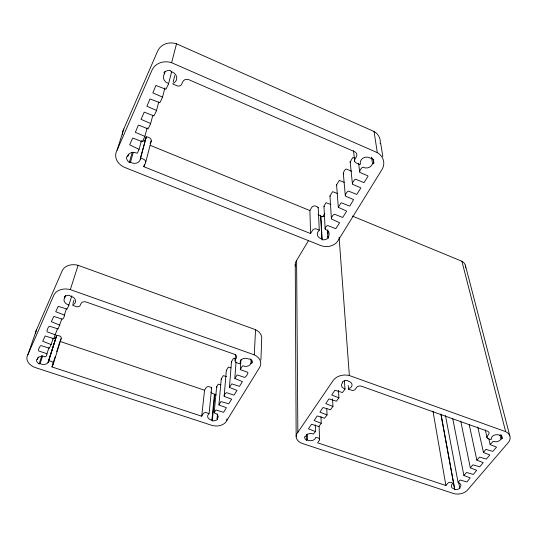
<?xml version="1.0" encoding="UTF-8"?>
<svg xmlns="http://www.w3.org/2000/svg" width="537" height="537" viewBox="0 0 537 537"><rect width="100%" height="100%" fill="white"/><g stroke="black" fill="none" stroke-linecap="round" stroke-linejoin="round"><path stroke-width="0.81" d="M56.21 336.974L48.082 362.462L56.654 335.249L59.285 335.826A2.913 2.121 12.1 0 1 61.137 338.713L53.197 364.214L51.955 366.919L201.697 416.209L203.181 413.732A2.806 2 3.4 0 1 206.852 412.765L209.041 413.826A5.222 3.725 3 0 0 207.906 417.538A5.222 3.725 3 0 0 211.914 420.122L212.31 420.84A6.155 4.39 3 0 0 217.485 419.491L217.78 416.235M260.895 360.072L261.66 341.123M254.296 354.85L255.545 329.698L78.1 265.312A13.875 10.606 13.7 0 0 62.124 270.896L36.697 329.403L27.837 354.796A12.371 8.827 12.1 0 0 35.489 367.623L211.484 425.237A11.398 8.129 2.9 0 0 226.802 420.545L259.559 367.556A13.237 9.894 1.9 0 0 254.296 354.85L70.313 289.611A14.385 10.787 13.1 0 0 53.787 295.31L27.837 354.796M236.045 361.951L234.823 378.451L237.186 374.9L244.563 377.417C245.617 377.645 248.779 372.879 247.711 372.269L240.328 369.644L242.375 365.952L242.872 365.825A5.437 4.068 2 0 0 250.927 363.26L251.974 362.978L252.101 360.535M250.927 363.26L251.148 359.186M141.459 140.721L139.063 149.38L137.418 153.018L136.807 153.146A6.471 5.424 16.5 0 0 127.638 156.582L126.443 156.952A7.625 6.39 16.5 0 0 129.316 162.523L130.504 162.154A6.471 5.424 16.5 0 0 136.975 162.926A6.471 5.424 16.5 0 0 140.365 158.475L140.902 158.14L143.48 159.174A3.45 2.893 15.6 0 1 145.46 163.1L143.815 166.698L310.581 233.575L312.521 230.319A3.195 2.645 -2.1 0 1 316.81 229.084L319.106 230.017L319.166 230.534A5.947 4.92 -2.8 0 0 317.515 235.387A5.947 4.92 -2.8 0 0 321.811 238.831L322.193 239.777A7.008 5.793 -2.8 0 0 328.221 238.045L328.127 236.401M140.365 158.475L146.198 136.888L146.695 136.666L149.165 137.68A3.316 2.826 16.7 0 1 151.058 141.513L150.098 143.621M240.308 369.369L240.959 359.548M319.273 230.245L318.213 207.544A5.732 4.82 -2.8 0 0 317.884 207.846M235.092 360.34L235.521 354.527M226.802 420.545L226.929 418.92M217.485 419.491L217.089 418.773A5.222 3.725 3 0 0 214.417 412.96L214.176 412.604L215.975 409.986L223.607 412.309L226.399 407.684L218.948 405.012L220.855 401.548L228.722 403.811L231.669 399.172L224.352 396.46C223.332 395.789 225.701 392.507 226.621 392.708L233.991 395.145L237.018 390.433L229.433 387.439L231.487 361.696L233.501 358.36L235.441 358.85M224.157 396.091L226.339 370.362L228.353 367.053L231.017 367.825M53.183 338.243L51.149 344.546L42.712 341.257L45.135 335.974L53.781 338.625L57.479 328.684M217.089 418.773L217.532 413.899M218.921 404.757L221.251 378.921L223.271 375.638L226.654 376.679M212.31 420.84L214.827 394.816L214.438 394.104A5.055 3.685 3.3 0 1 210.826 392.01M214.182 412.591L216.653 386.66L218.23 384.13L220.841 384.888M211.914 420.122L214.438 394.104M209.094 413.631L211.652 387.902A5.055 3.685 3.3 0 0 211.216 388.285M201.697 416.209L204.563 390.224L206 387.774A2.719 1.98 3.6 0 1 209.558 386.821L211.712 387.647M152.884 115.173L150.541 123.886L150.32 123.356L141.043 119.342L144.205 112.146L153.897 115.925L156.435 110.817L156.207 110.273L146.91 106.266L149.984 98.942L159.845 102.721L162.422 97.519L162.194 96.969L152.817 92.847L155.938 85.477L165.893 89.283L168.531 83.947L168.256 83.389A6.8 6.028 20.3 0 1 164.476 73.811L163.926 72.609A8.015 7.102 20.3 0 1 170.544 70.475L171.095 71.676A6.8 6.028 20.3 0 1 176.666 77.18A6.8 6.028 20.3 0 1 173.028 83.309L173.001 84.067L176.968 85.779A3.618 3.215 19 0 0 181.62 84.289L182.781 81.758A4.813 4.289 18 0 1 189.004 79.765L354.454 151.609A4.491 3.913 -6.9 0 1 356.313 156.858L354.957 159.14A3.356 2.913 -7.4 0 0 356.346 163.04L359.871 164.557L360.468 164.161A6.249 5.41 -8.3 0 1 363.267 158.053A6.249 5.41 -8.3 0 1 370.604 158.334L371.839 157.965A7.37 6.377 -8.3 0 1 373.732 163.476L372.51 163.845A6.249 5.41 -8.3 0 1 363.032 167.202C362.005 166.645 358.79 171.639 359.844 172.39L367.825 175.814L368.026 176.284L363.992 182.654L355.695 179.251C354.514 179.029 351.594 183.607 352.614 184.352L360.555 187.708L360.75 188.178L356.776 194.441L348.533 191.098C347.352 190.87 344.479 195.455 345.499 196.119L353.588 199.596L349.936 205.859L349.392 206.047L341.19 202.731L338.29 207.248L336.592 184.782L339.324 180.405L344.19 182.345M315.293 424.868L315.481 431.56L308.446 428.841L311.527 424.25L318.803 426.532L321.227 423.304L314.158 420.545L317.192 415.94L324.59 418.209L327.04 414.94L319.945 412.134L322.992 407.489L330.45 409.771L332.94 406.455L325.805 403.616L328.899 398.904L336.397 401.22L338.914 397.863L331.752 394.977L334.866 390.224L342.458 392.554L344.996 389.117L344.808 388.754A5.296 3.9 -3.8 0 1 342.713 382.68L342.384 381.921A6.243 4.591 -3.8 0 1 347.808 380.498L348.13 381.263A5.296 3.9 -3.8 0 1 352.044 384.727A5.296 3.9 -3.8 0 1 348.614 388.667L348.52 389.157L351.507 390.218A2.833 2.074 -4.1 0 0 355.319 389.224L356.467 387.593A3.772 2.766 -4.5 0 1 361.569 386.264L487.428 431.171A3.638 2.517 -9.9 0 1 488.536 434.581L487.281 436.078A2.719 1.879 -10 0 0 488.113 438.615L490.825 439.575L491.335 439.273A5.075 3.491 -10.3 0 1 494.02 435.299A5.075 3.491 -10.3 0 1 499.88 435.42L500.893 435.165A5.981 4.115 -10.3 0 1 502.028 438.749L501.014 438.998A5.075 3.491 -10.3 0 1 493.174 441.28L490.086 444.582L496.55 447.14L492.791 451.402L485.938 449.335L483.421 452.516L489.858 454.94L486.388 459.088L479.541 457.068L476.809 460.135L483.213 462.646L479.803 466.807L472.99 464.82L470.298 467.848L476.675 470.318L473.312 474.433L466.559 472.466L463.867 475.46L470.217 477.896L466.895 481.957L460.175 480.018L458.061 482.32L445.482 415.557M53.197 364.214A3.014 2.155 11.6 0 0 51.257 361.287L48.511 360.77A5.652 4.034 12 0 1 45.806 364.14A5.652 4.034 12 0 1 40.134 363.603L39.12 363.891A6.659 4.752 12 0 1 36.335 359.743L37.348 359.461A5.652 4.034 12 0 1 45.135 356.83C45.987 357.293 47.592 353.95 46.625 353.614L38.765 350.997C37.711 350.762 39.819 345.318 41.161 345.58L49.283 348.244L51.163 344.492M55.479 334.927L47.249 331.846C46.216 331.551 48.377 325.986 49.719 326.268L58.117 328.966L61.842 318.985M59.869 325.187L51.324 321.643L53.821 316.38L62.131 319.173C63.534 319.314 65.017 315.347 64.044 314.917L55.72 311.708L58.258 306.365L67.085 309.131L68.837 305.271L71.83 295.773M231.487 361.696L231.675 362.059M234.823 378.451L242.422 381.599L239.468 386.318L231.776 383.854L229.467 387.305M173.229 81.772L174.753 75.556M139.076 149.346L129.659 144.836L132.733 138.036L142.298 141.681L144.755 136.74L144.527 136.217L135.351 132.35L138.257 125.369L138.815 125.168L148.051 128.914L150.568 123.812M168.524 83.967L171.618 71.777M68.843 305.258L68.588 304.868A5.894 4.424 13 0 1 64.776 297.834L64.232 296.954A6.947 5.216 13 0 1 69.83 295.337L70.367 296.216A5.894 4.424 13 0 1 75.489 300.23A5.894 4.424 13 0 1 72.683 304.768L72.703 305.331L76.227 306.567A3.141 2.356 12.5 0 0 80.161 305.439L81.02 303.559A4.182 3.148 12.1 0 1 86.282 302.049L234.32 354.232A3.907 2.933 2.8 0 1 236.32 358.145L235.293 359.864A2.92 2.182 2.4 0 0 236.783 362.77L239.965 363.878L240.435 363.522A5.437 4.068 2 0 1 242.456 358.991A5.437 4.068 2 0 1 248.873 359.152L249.92 358.87A6.404 4.793 2 0 1 251.974 362.978M140.278 159.267L146.084 137.767M143.815 166.698L144.44 164.288M162.422 97.519L164.893 87.974M145.648 162.51L151.233 140.936M374.041 131.491L377.31 152.642A15.231 13.17 -8.5 0 1 381.921 169.658L338.726 239.522A12.982 10.713 -3.1 0 1 320.79 245.55L124.839 167.477A14.17 11.861 16.9 0 1 117.073 150.239L151.958 70.266A16.593 14.7 20.7 0 1 171.612 62.701L176.498 43.806L374.041 131.491A14.653 12.854 -8.9 0 1 380.176 143.614M156.435 110.817L158.784 101.902M164.476 73.811L165.121 71.408M144.755 136.74L147.172 127.88M338.276 207.282L346.378 210.967L346.526 211.43L342.693 217.472L334.538 214.243C333.323 214.088 330.557 218.337 331.598 219.103L339.606 222.741L335.813 228.715L327.704 225.54C326.563 225.466 324.247 228.601 325.409 229.413A5.947 4.92 -2.8 0 1 327.845 237.099L328.221 238.045M130.504 162.154L133.25 152.568M129.316 162.523L132.31 152.132M127.638 156.582L128.343 154.2M48.478 361.381L56.6 335.914M72.972 303.452L73.952 300.297M51.955 366.919L55.19 356.541M56.687 351.748L59.674 342.176M64.306 315.333L66.333 308.95M117.073 150.239L123.812 128.947L157.63 51.143A15.935 14.271 22.5 0 1 176.498 43.806M70.313 289.611L78.1 265.312M64.776 297.834L65.548 295.464M46.9 353.984L48.941 347.667M40.134 363.603L42.678 355.877M39.12 363.891L41.933 355.387M37.348 359.461L38.147 357.071M221.251 378.921L221.445 379.276M226.339 370.362L226.527 370.725M354.829 158.113L352.796 157.536L350.137 161.973L350.332 162.436M61.137 338.713L59.922 341.378L204.563 390.224M216.653 386.66L216.861 387.023A5.055 3.685 3.3 0 1 217.163 387.103M337.498 193.542L332.611 191.649L329.94 195.971L330.141 196.408M336.592 184.782L336.766 185.258M351.755 171.31L346.419 169.027C345.11 168.826 342.559 173.276 343.499 173.934M331.396 218.66L329.96 195.945M310.581 233.575L309.896 210.564L311.762 207.376A3.081 2.591 -2.1 0 1 315.897 206.168L318.273 207.369M295.585 266.285A8.834 7.142 -1.2 0 1 296.599 260.505L308.48 240.623M322.791 216.673L324.328 214.102A10.176 8.505 -3.9 0 1 324.791 213.411M315.481 431.56L313.339 434.037A5.081 3.584 -1.9 0 0 305.674 436.346L304.687 436.594A5.988 4.229 -1.9 0 0 306.439 440.206L307.426 439.957A5.081 3.584 -1.9 0 0 312.521 440.407A5.081 3.584 -1.9 0 0 315.655 437.474L318.079 437.897A2.719 1.913 -2.2 0 1 319.287 440.447L317.629 442.81L445.898 485.522L447.724 483.34A2.604 1.745 -7.7 0 1 451.288 482.481L453.074 483.428A4.86 3.242 -7.9 0 0 451.362 486.67A4.86 3.242 -7.9 0 0 454.571 488.932L454.805 489.556A5.726 3.819 -7.9 0 0 459.82 488.355L458.732 482.595M297.86 432.305L333.148 380.532A12.915 9.512 -3.7 0 1 349.352 375.544L505.653 431.647A12.364 8.491 -10.3 0 1 508.156 442.723L468.21 489.254A10.606 7.062 -8 0 1 453.215 493.422L302.378 443.481A11.116 7.854 -1.7 0 1 297.86 432.305L296.599 260.505M463.881 475.44L452.751 418.679M490.113 444.394L488.791 438.675M150.232 145.339L309.896 210.564M330.899 204.57L326.08 202.697L323.959 206.04L324.187 206.503A5.732 4.82 -2.8 0 1 324.502 206.604M352.44 216.096L461.894 261.237A9.841 7.773 -12.4 0 1 465.619 267.882M171.612 62.701L377.31 152.642M458.081 482.562L458.215 482.629A4.86 3.242 -7.9 0 1 459.591 487.724L459.82 488.355M318.099 214.518A5.732 4.82 -2.8 0 0 320.723 215.72L322.193 239.777M465.344 265.164L509.828 435.93M461.894 261.237L505.653 431.647M501.008 434.695L502.028 438.749M500.007 434.943L501.014 438.998M485.267 429.822L487.173 437.991M477.755 426.962L483.441 452.282M469.264 424.827L476.843 460.095M460.733 421.102L470.325 467.801M441.085 414.611L454.805 489.556M440.864 414L454.571 488.932M432.963 411.147L445.898 485.522M380.673 143.278L382.841 156.569M373.134 159.361L373.732 163.476M371.564 157.254L372.51 163.845M358.676 163.563L359.662 171.88M353.514 150.669L354.709 161.362M350.158 161.939L352.426 183.849M348.224 385.452L348.567 389.171M343.324 173.451L345.311 195.622M339.089 237.24L349.352 375.544M344.425 380.767L344.989 389.13M338.471 390.332L338.914 397.863M327.751 229.802L327.986 233.924M327.476 230.507L327.845 237.099M323.952 206.302L325.167 229.212M332.551 398.924L332.94 406.455M320.723 215.72L321.811 238.831M326.751 408.241L327.04 414.94M320.985 416.605L321.227 423.304M319.126 426.398L319.562 439.749M307.318 434.097L307.426 439.957M306.338 434.346L306.439 440.206M295.243 264.244L296.149 436.433M35.744 333.37A11.948 8.699 12.7 0 1 36.697 329.403M255.545 329.698A12.801 9.76 2.1 0 1 261.391 340.572M216.223 394.823A5.961 4.343 3.3 0 1 214.827 394.816M56.64 335.33A5.457 3.981 12.5 0 1 53.022 338.874M122.449 134.814A13.626 11.566 18 0 1 123.812 128.947M146.171 136.995A6.222 5.289 17.6 0 1 140.963 141.734M324.603 216.27A6.759 5.679 -2.8 0 1 321.092 216.653"/></g></svg>
